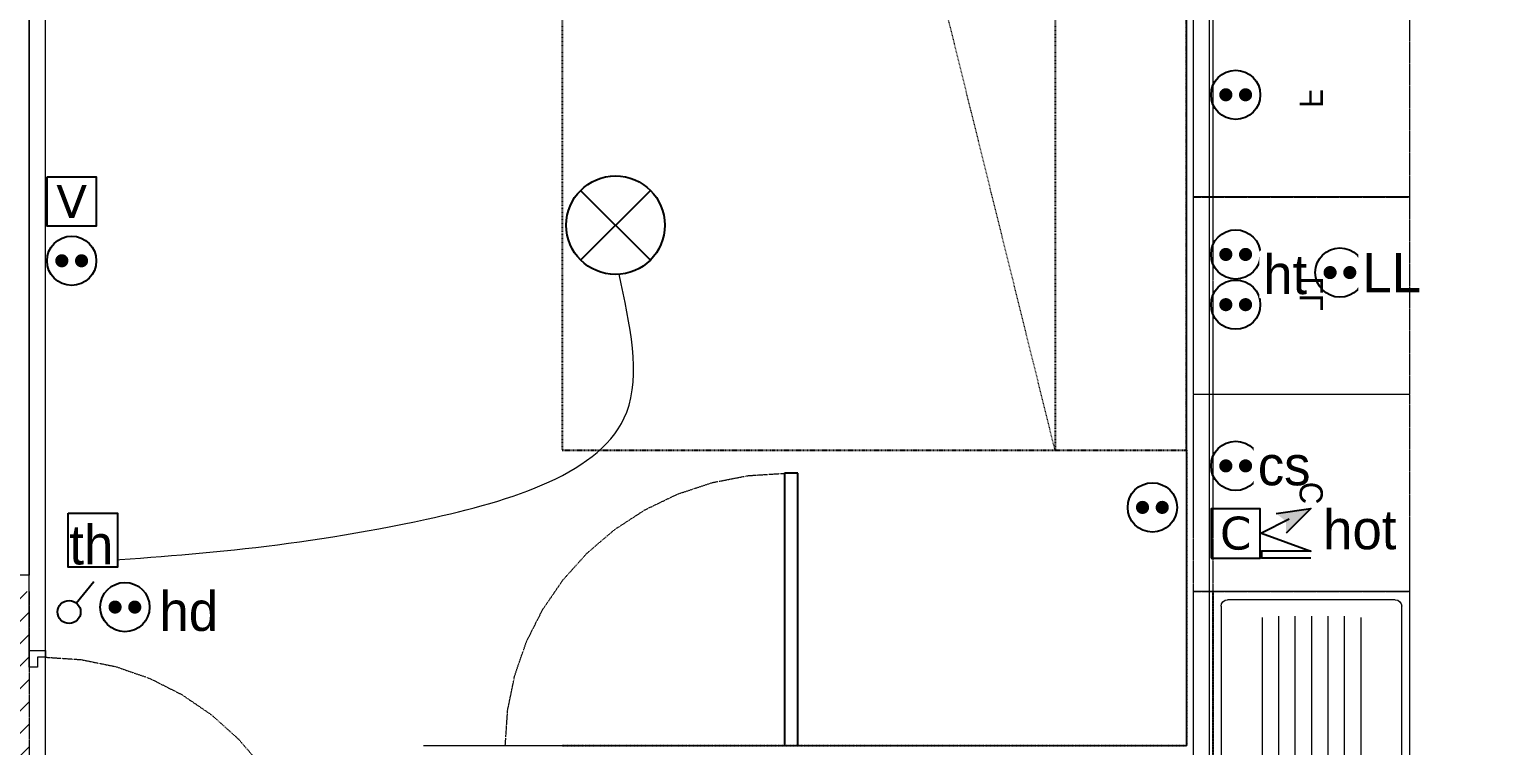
# Model space of a CAD drawing. Header units: centimetres. Extents: x 1724 to 19617, y -6503 to 8072.
# Drawn here: x 6576.3 to 7019.4, y 4560.5 to 4778.7 of the extents above; entities that cross this region are included whole.
import ezdxf

# ---------------------------------------------------------------- set-up
doc = ezdxf.new("R2010")
doc.units = ezdxf.units.CM
for name, pattern in [('Style de ligne -11', [0.347222, 0.20828, -0.138942]), ('Style de ligne -13', [0.147638, 0.098425, -0.049213]), ('Style de ligne -18', [0.164042, 0.054681, -0.109361]), ('VW-01', [0.41656, 0.20828, -0.20828])]:
    doc.linetypes.add(name, pattern=pattern)
for name, color, linetype in [('B aménagement intérieur', 252, 'Continuous'), ('B faience', 252, 'Style de ligne -11'), ('B Faux plafonds_Hatch', 252, 'Continuous'), ('B Général', 252, 'Continuous'), ('D SURFACES-shab', 252, 'Continuous'), ('prlm-ELEC-CFA', 10, 'Continuous'), ('prlm-ELEC-CFO', 1, 'Continuous')]:
    doc.layers.add(name, color=color, linetype=linetype)
doc.styles.add('Eurostile', font='Eurosti.TTF')
doc.styles.add('prlm-elec-cfa', font='comic.ttf', dxfattribs={"height": 12})
doc.styles.add('prlm-elec-cfo', font='comic.ttf', dxfattribs={"height": 12})
doc.styles.get("Standard").update_dxf_attribs({"font": 'isocp.shx', "height": 15})

# ---------------------------------------------------------------- blocks, each defined once
blk = doc.blocks.new('xi.PTCE')
at = {"layer": 'prlm-ELEC-CFO', "color": 0}
for points in [[(-10.61, 10.61), (10.61, -10.61)], [(10.61, 10.61), (-10.61, -10.61)]]:
    blk.add_lwpolyline(points, dxfattribs=at)
at = {"layer": 'prlm-ELEC-CFO', "color": 0, "linetype": 'ByBlock'}
blk.add_circle((0, 0), 15, dxfattribs=at)
blk = doc.blocks.new('xi.SA')
at = {"layer": 'prlm-ELEC-CFO', "color": 0}
blk.add_lwpolyline([(0.2, -1.28), (5.5, 5.28)], dxfattribs=at)
blk.add_circle((-2, -4), 3.5, dxfattribs=at)
blk = doc.blocks.new('xi.PCHD')
at = {"color": 0, "lineweight": 5}
blk.add_wipeout([(-7.5, -7.5), (7.5, -7.5), (7.5, 7.5), (-7.5, 7.5)], dxfattribs=at).dxf.layer = 'prlm-ELEC-CFO'
at = {"layer": 'prlm-ELEC-CFO', "color": 0, "linetype": 'ByBlock', "lineweight": 5, "const_width": 2}
for points in [[(-4, 0, 1), (-2, 0, 1)], [(2, 0, 1), (4, 0, 1)]]:
    blk.add_lwpolyline(points, format="xyb", close=True, dxfattribs=at)
at = {"layer": 'prlm-ELEC-CFO', "color": 0, "linetype": 'ByBlock', "lineweight": -2}
blk.add_circle((0, 0), 7.5, dxfattribs=at)
blk = doc.blocks.new('xi.PC')
at = {"color": 0, "lineweight": 5}
blk.add_wipeout([(-7.5, -7.5), (7.5, -7.5), (7.5, 7.5), (-7.5, 7.5)], dxfattribs=at).dxf.layer = 'prlm-ELEC-CFO'
at = {"layer": 'prlm-ELEC-CFO', "color": 0, "linetype": 'ByBlock', "lineweight": 5, "const_width": 2}
for points in [[(-4, 0, 1), (-2, 0, 1)], [(2, 0, 1), (4, 0, 1)]]:
    blk.add_lwpolyline(points, format="xyb", close=True, dxfattribs=at)
at = {"layer": 'prlm-ELEC-CFO', "color": 0, "linetype": 'ByBlock', "lineweight": -2}
blk.add_circle((0, 0), 7.5, dxfattribs=at)
blk = doc.blocks.new('xi.TV')
at = {"layer": 'prlm-ELEC-CFA', "color": 0, "linetype": 'ByBlock', "lineweight": -2, "flags": 128}
blk.add_lwpolyline([(-7.5, 7.5), (7.5, 7.5), (7.5, -7.5), (-7.5, -7.5)], close=True, dxfattribs=at)
at = {"layer": 'prlm-ELEC-CFA', "color": 0, "linetype": 'ByBlock', "insert": (0, 0), "char_height": 10, "width": 11.36, "attachment_point": 5}
blk.add_mtext('{\\fVerdana|b0|i0|c0|p34;V}', dxfattribs=at)
blk = doc.blocks.new('xi.PCHT')
at = {"color": 0, "lineweight": 5}
blk.add_wipeout([(-7.5, -7.5), (7.5, -7.5), (7.5, 7.5), (-7.5, 7.5)], dxfattribs=at).dxf.layer = 'prlm-ELEC-CFO'
at = {"layer": 'prlm-ELEC-CFO', "color": 0, "linetype": 'ByBlock', "lineweight": 5, "const_width": 2}
for points in [[(-4, 0, 1), (-2, 0, 1)], [(2, 0, 1), (4, 0, 1)]]:
    blk.add_lwpolyline(points, format="xyb", close=True, dxfattribs=at)
at = {"layer": 'prlm-ELEC-CFO', "color": 0, "linetype": 'ByBlock', "lineweight": -2}
blk.add_circle((0, 0), 7.5, dxfattribs=at)
blk = doc.blocks.new('xi.SF32')
at = {"layer": 'prlm-ELEC-CFO', "color": 0, "flags": 128}
blk.add_lwpolyline([(-7.5, -7.5), (7.5, -7.5), (7.5, 7.5), (-7.5, 7.5)], close=True, dxfattribs=at)
at = {"layer": 'prlm-ELEC-CFO', "color": 0, "linetype": 'ByBlock', "insert": (0, 0), "char_height": 10, "width": 11.36, "attachment_point": 5}
blk.add_mtext('{\\fVerdana|b0|i0|c0|p34;C}', dxfattribs=at)
blk = doc.blocks.new('xi.PCS')
at = {"color": 0, "lineweight": 5}
blk.add_wipeout([(-7.5, -7.5), (7.5, -7.5), (7.5, 7.5), (-7.5, 7.5)], dxfattribs=at).dxf.layer = 'prlm-ELEC-CFO'
at = {"layer": 'prlm-ELEC-CFO', "color": 0, "linetype": 'ByBlock', "lineweight": 5, "const_width": 2}
for points in [[(-4, 0, 1), (-2, 0, 1)], [(2, 0, 1), (4, 0, 1)]]:
    blk.add_lwpolyline(points, format="xyb", close=True, dxfattribs=at)
at = {"layer": 'prlm-ELEC-CFO', "color": 0, "linetype": 'ByBlock', "lineweight": -2}
blk.add_circle((0, 0), 7.5, dxfattribs=at)
blk = doc.blocks.new('xi.LL')
at = {"color": 0, "lineweight": 5}
blk.add_wipeout([(-7.5, -7.5), (7.5, -7.5), (7.5, 7.5), (-7.5, 7.5)], dxfattribs=at).dxf.layer = 'prlm-ELEC-CFO'
at = {"layer": 'prlm-ELEC-CFO', "color": 0, "linetype": 'ByBlock', "lineweight": 5, "const_width": 2}
for points in [[(-4, 0, 1), (-2, 0, 1)], [(2, 0, 1), (4, 0, 1)]]:
    blk.add_lwpolyline(points, format="xyb", close=True, dxfattribs=at)
at = {"layer": 'prlm-ELEC-CFO', "color": 0, "linetype": 'ByBlock', "lineweight": -2}
blk.add_circle((0, 0), 7.5, dxfattribs=at)
blk = doc.blocks.new('xi.hot')
at = {"layer": 'prlm-ELEC-CFO', "lineweight": 5}
blk.add_hatch(color=0, dxfattribs=at).paths.add_polyline_path([(-3, 6), (-0.1, 3.7), (0, 0), (7.5, 7.5)])
at = {"layer": 'prlm-ELEC-CFO', "color": 0}
for points in [[(-3, 6), (7.5, 7.5), (0, 0)], [(0.95, 4.23), (-7.5, 0), (7.5, -5.5), (-7.5, -5.5), (-7.5, -7.5), (7.5, -7.5)]]:
    blk.add_lwpolyline(points, dxfattribs=at)
blk = doc.blocks.new('Cuisson')
at = {"layer": 'B Général', "color": 7, "linetype": 'Style de ligne -13', "lineweight": 5, "flags": 128}
blk.add_lwpolyline([(-30, 30), (-30, 36), (30, 36), (30, 30)], dxfattribs=at)
blk.add_lwpolyline([(-30, 30), (30, 30), (30, -30), (-30, -30)], close=True, dxfattribs=at)
at = {"layer": 'B Général', "color": 7, "insert": (0, 0), "char_height": 7.05, "attachment_point": 5, "line_spacing_factor": 0.895453, "style": 'Eurostile'}
blk.add_mtext('C', dxfattribs=at)
blk = doc.blocks.new('Evier 120.60 RSH')
at = {"layer": 'B Général', "color": 7, "linetype": 'Continuous', "lineweight": 5}
for p, q in [((-55.5, -2.5), (55.5, -2.5)), ((-57.5, -55.5), (-57.5, -4.5)), ((2, -7.53), (51.79, -7.53)), ((57.5, -4.5), (57.5, -55.5)), ((0, -50.5), (0, -9.53)), ((18.98, -10), (18.98, -10)), ((53.79, -9.53), (53.79, -50.5)), ((-52.12, -15), (-7.88, -15)), ((-52.5, -20), (-7.5, -20)), ((-52.5, -25), (-7.5, -25)), ((-52.5, -30), (-7.5, -30)), ((-52.5, -35), (-7.5, -35)), ((-52.5, -40), (-7.5, -40)), ((25.65, -43.33), (25.65, -43.33)), ((-52.12, -45), (-7.88, -45)), ((51.79, -52.5), (2, -52.5)), ((9.17, -50), (9.17, -50)), ((55.5, -57.5), (-55.5, -57.5))]:
    blk.add_line(p, q, dxfattribs=at)
at = {"layer": 'B Général', "color": 7, "linetype": 'Continuous', "lineweight": 5, "flags": 128}
blk.add_lwpolyline([(-60, 0), (-60, 6), (60, 6), (60, 0)], dxfattribs=at)
blk.add_lwpolyline([(-60, 0), (60, 0), (60, -60), (-60, -60)], close=True, dxfattribs=at)
for points in [[(25.65, -12), (25.65, -48, -0.414212), (23.65, -50), (4.5, -50, -0.198914), (3.09, -49.41, -0.198914), (2.5, -48), (2.5, -12, -0.414214), (4.5, -10)], [(25.65, -12, 0.414212), (23.65, -10), (4.45, -10)], [(28.15, -12), (28.15, -48, 0.414212), (30.15, -50), (49.29, -50, 0.198914), (50.71, -49.41, 0.198914), (51.29, -48), (51.29, -12, 0.414214), (49.29, -10)], [(28.15, -12, -0.414212), (30.15, -10), (49.34, -10)]]:
    blk.add_lwpolyline(points, format="xyb", dxfattribs=at)
at = {"layer": 'B Général', "color": 7, "linetype": 'Continuous', "lineweight": 5}
for centre, start, end in [((-55.5, -4.5), 90, 180), ((55.5, -4.5), 0, 90), ((2, -9.53), 90, 180), ((51.79, -9.53), 0, 90), ((2, -50.5), 180, 270), ((51.79, -50.5), 270, 0), ((-55.5, -55.5), 180, 270), ((55.5, -55.5), 270, 0)]:
    blk.add_arc(centre, 2, start, end, dxfattribs=at)
for centre in [(18.15, -17), (35.65, -17)]:
    blk.add_ellipse(centre, major_axis=(3.54, 0), ratio=1, dxfattribs=at)
blk = doc.blocks.new('Frigo')
at = {"layer": 'B Général', "color": 7, "linetype": 'Style de ligne -13', "lineweight": 5, "flags": 128}
blk.add_lwpolyline([(-30, 30), (30, 30), (30, -30), (-30, -30)], close=True, dxfattribs=at)
blk.add_lwpolyline([(30, -30), (30, -36), (-30, -36), (-30, -30)], dxfattribs=at)
at = {"layer": 'B Général', "color": 7, "insert": (0, 0), "char_height": 7.05, "attachment_point": 5, "line_spacing_factor": 0.895453, "style": 'Eurostile'}
blk.add_mtext('F', dxfattribs=at)
blk = doc.blocks.new('Lave Linge')
at = {"layer": 'B Général', "color": 7, "linetype": 'Style de ligne -13', "lineweight": 5, "flags": 128}
blk.add_lwpolyline([(-29.47, 30), (-29.47, 36), (30.53, 36), (30.53, 30)], dxfattribs=at)
blk.add_lwpolyline([(-29.47, 30), (30.53, 30), (30.53, -30), (-29.47, -30)], close=True, dxfattribs=at)
at = {"layer": 'B Général', "color": 7, "insert": (0, 0), "char_height": 7.049, "attachment_point": 5, "line_spacing_factor": 0.895453, "style": 'Eurostile'}
blk.add_mtext('LL', dxfattribs=at)
blk = doc.blocks.new('Groupe-46-1')
at = {"layer": 'B Général', "color": 7, "linetype": 'VW-01', "lineweight": 5}
blk.add_line((70, -114.99), (-70, -80.35), dxfattribs=at)
at = {"layer": 'B Général', "linetype": 'VW-01', "flags": 128}
for points in [[(-70, 35), (70, 35), (70, -155), (-70, -155)], [(-70, -114.99), (70, -114.99), (70, -155), (-70, -155)]]:
    blk.add_lwpolyline(points, close=True, dxfattribs=at)

msp = doc.modelspace()

# ---------------------------------------------------------------- linework, layer by layer
at = {"layer": 'B aménagement intérieur', "color": 7, "linetype": 'Style de ligne -13', "lineweight": 5}
for p, q in [((6576.31, 4607.45), (6576.313, 4607.449)), ((6576.313, 4607.449), (6576.313, 4417.451))]:
    msp.add_line(p, q, dxfattribs=at)
at = {"layer": 'B faience'}
msp.add_line((6936.578, 4607.321), (6936.578, 4425.449), dxfattribs=at)
at = {"layer": 'B Général', "color": 7, "linetype": 'Continuous', "lineweight": 13}
msp.add_line((6576.313, 4589.452), (6576.313, 4880.451), dxfattribs=at)
at = {"layer": 'B Général', "color": 7, "linetype": 'Continuous', "lineweight": 5}
for p, q in [((6576.313, 4589.452), (6576.313, 4880.451)), ((6928.578, 4560.451), (6928.578, 4880.451)), ((6576.313, 4589.452), (6581.313, 4589.452))]:
    msp.add_line(p, q, dxfattribs=at)
at = {"layer": 'B Général', "color": 154, "linetype": 'VW-01'}
for p, q in [((6738.578, 4790.451), (6738.578, 4650.451)), ((6738.578, 4650.451), (6928.578, 4650.451)), ((6928.578, 4650.451), (6928.578, 4560.451)), ((6928.578, 4560.451), (6738.578, 4560.451))]:
    msp.add_line(p, q, dxfattribs=at)
at = {"layer": 'B Général', "linetype": 'Style de ligne -18', "lineweight": 5}
for p, q in [((6795.132, 4642.741), (6806.226, 4643.451)), ((6773.698, 4637.133), (6784.227, 4640.623)), ((6784.227, 4640.623), (6795.132, 4642.741)), ((6763.726, 4632.331), (6773.698, 4637.133)), ((6754.482, 4626.299), (6763.726, 4632.331)), ((6746.122, 4619.141), (6754.482, 4626.299)), ((6738.791, 4610.978), (6746.122, 4619.141)), ((6732.614, 4601.951), (6738.791, 4610.978)), ((6727.697, 4592.214), (6732.614, 4601.951)), ((6724.123, 4581.933), (6727.697, 4592.214)), ((6581.313, 4587.452), (6592.147, 4586.725)), ((6592.147, 4586.725), (6602.795, 4584.556)), ((6602.795, 4584.556), (6613.076, 4580.982)), ((6721.954, 4571.285), (6724.123, 4581.933)), ((6613.076, 4580.982), (6622.813, 4576.064)), ((6622.813, 4576.064), (6631.84, 4569.887)), ((6631.84, 4569.887), (6640.003, 4562.556)), ((6721.226, 4560.451), (6721.954, 4571.285)), ((6640.003, 4562.556), (6647.162, 4554.197))]:
    msp.add_line(p, q, dxfattribs=at)
at = {"layer": 'B Général'}
for p, q in [((6810.226, 4643.451), (6806.226, 4643.451)), ((6806.226, 4643.451), (6806.226, 4560.451)), ((6810.226, 4560.451), (6810.226, 4643.451))]:
    msp.add_line(p, q, dxfattribs=at)
at = {"layer": 'B Général', "color": 7, "linetype": 'Continuous', "lineweight": 5, "flags": 128}
msp.add_lwpolyline([(6581.313, 4589.452), (6581.313, 4587.452), (6578.813, 4587.452), (6578.813, 4584.452), (6576.313, 4584.452), (6576.313, 4589.452), (6576.313, 4589.452), (6576.313, 4589.452), (6580.599, 4589.452), (6580.599, 4589.452)], close=True, dxfattribs=at)
at = {"layer": 'D SURFACES-shab', "lineweight": 18}
for p, q in [((6576.313, 4880.451), (6576.313, 4612.45)), ((6928.578, 4880.451), (6928.578, 4560.451)), ((6576.313, 4612.45), (6225.934, 4612.45)), ((6928.578, 4560.451), (6696.313, 4560.451))]:
    msp.add_line(p, q, dxfattribs=at)
at = {"layer": 'prlm-ELEC-CFO', "lineweight": 13}
for points in [[(6591.455, 4616.313), (6697.301, 4629.504), (6758.181, 4662.025), (6755.864, 4704.034)], [(6992.836, 4412.304), (7039.903, 4426.807), (7061.15, 4641.931)]]:
    msp.add_spline(points, degree=3, dxfattribs=at)

# ---------------------------------------------------------------- block references
at = {"layer": 'B Général', "extrusion": (0, 0, -1), "zscale": -1, "rotation": 270}
msp.add_blockref('Groupe-46-1', (-6773.578, 4720.451), dxfattribs=at)
at = {"layer": 'B Général', "color": 7, "extrusion": (0, 0, -1), "zscale": -1, "rotation": 270}
msp.add_blockref('Evier 120.60 RSH', (-6936.578, 4547.449), dxfattribs=at)
at = {"layer": 'prlm-ELEC-CFA'}
msp.add_blockref('xi.TV', (6589.268, 4726.232), dxfattribs=at)
at = {"layer": 'prlm-ELEC-CFO'}
for name, p in [('xi.PC', (6943.532, 4758.697)), ('xi.PTCE', (6754.784, 4718.995)), ('xi.PCHT', (6943.532, 4710.095)), ('xi.PCS', (6943.532, 4645.713)), ('xi.PC', (6918.174, 4633.073)), ('xi.SF32', (6943.532, 4625.144)), ('xi.hot', (6958.878, 4625.213)), ('xi.SA', (6590.476, 4605.226))]:
    msp.add_blockref(name, p, dxfattribs=at)

# ---------------------------------------------------------------- next in the draw order: block references
at = {"layer": 'B Général', "color": 7, "extrusion": (0, 0, -1), "zscale": -1, "rotation": 90}
msp.add_blockref('Frigo', (-6966.578, 4757.578), dxfattribs=at)
at = {"layer": 'prlm-ELEC-CFO'}
for name, p in [('xi.PC', (6589.268, 4708.159)), ('xi.PCHT', (6943.532, 4694.801)), ('xi.PCHD', (6605.473, 4602.715))]:
    msp.add_blockref(name, p, dxfattribs=at)

# ---------------------------------------------------------------- next in the draw order: texts
at = {"layer": 'prlm-ELEC-CFO', "lineweight": 20, "char_height": 12, "line_spacing_factor": 0.8, "bg_fill": 3, "bg_fill_color": 256, "bg_fill_transparency": 0}
for s, insert, attachment_point, style, box_fill_scale in [('cs', (6958.277, 4645.713), 5, 'prlm-elec-cfo', 1.1), ('hot', (6981.304, 4632.32), 2, 'prlm-elec-cfo', 0.95), ('th', (6595.244, 4621.623), 5, 'prlm-elec-cfa', 1.1)]:
    msp.add_mtext(s, dxfattribs=dict(at, insert=insert, attachment_point=attachment_point, style=style, box_fill_scale=box_fill_scale))

# ---------------------------------------------------------------- next in the draw order: linework, layer by layer
at = {"layer": 'B Général', "color": 7, "linetype": 'Continuous', "lineweight": 13}
msp.add_line((6581.313, 4589.452), (6581.313, 4880.451), dxfattribs=at)
at = {"layer": 'B Général', "color": 7, "linetype": 'Continuous', "lineweight": 5}
for p, q in [((6581.313, 4589.452), (6581.313, 4880.451)), ((6935.578, 4560.451), (6935.578, 4880.451))]:
    msp.add_line(p, q, dxfattribs=at)
at = {"layer": 'D SURFACES-shab', "lineweight": 18}
for p, q in [((6581.313, 4491.452), (6581.313, 4880.451)), ((6935.578, 4425.449), (6935.578, 4880.451))]:
    msp.add_line(p, q, dxfattribs=at)
at = {"layer": 'prlm-ELEC-CFO'}
msp.add_lwpolyline([(6588.202, 4631.338), (6603.17, 4631.338), (6603.17, 4614.887), (6588.202, 4614.887)], close=True, dxfattribs=at)

# ---------------------------------------------------------------- next in the draw order: block references
at = {"layer": 'B Général', "color": 7, "extrusion": (0, 0, -1), "zscale": -1, "rotation": 270}
msp.add_blockref('Cuisson', (-6966.578, 4637.449), dxfattribs=at)

# ---------------------------------------------------------------- next in the draw order: texts
at = {"layer": 'prlm-ELEC-CFO', "lineweight": 20, "char_height": 12, "attachment_point": 5, "line_spacing_factor": 0.8, "style": 'prlm-elec-cfo', "bg_fill": 3, "box_fill_scale": 1.1, "bg_fill_color": 256, "bg_fill_transparency": 0}
for s, insert in [('ht', (6958.608, 4703.939)), ('hd', (6624.898, 4601.376))]:
    msp.add_mtext(s, dxfattribs=dict(at, insert=insert))

# ---------------------------------------------------------------- next in the draw order: hatches: boundary and pattern name
at = {"layer": 'B Faux plafonds_Hatch', "linetype": 'Continuous', "lineweight": 5, "true_color": 0xaaaaaa}
h = msp.add_hatch(dxfattribs=at)
h.set_pattern_fill('F_P__SOFFITE', color=253, style=0, pattern_type=2)
h.set_pattern_definition([(45, (0, 0.2205), (-3.5277778, 3.3072917), [])])
h.paths.add_polyline_path([(6928.578, 4371.124), (6928.578, 4297.303), (6456.313, 4297.303), (6456.313, 4607.45), (6576.31, 4607.45), (6576.313, 4607.449), (6576.313, 4417.451), (6611.308, 4417.451), (6611.307, 4486.452), (6696.313, 4486.452), (6696.313, 4390.451), (6852.934, 4390.451), (6852.824, 4468.451), (6928.578, 4468.451), (6928.687, 4371.124)])

# ---------------------------------------------------------------- next in the draw order: block references
at = {"layer": 'prlm-ELEC-CFO'}
msp.add_blockref('xi.LL', (6975.262, 4704.575), dxfattribs=at)

# ---------------------------------------------------------------- next in the draw order: texts
at = {"layer": 'prlm-ELEC-CFO', "lineweight": 20, "insert": (6991.009, 4704.575), "char_height": 12, "attachment_point": 5, "line_spacing_factor": 0.8, "style": 'prlm-elec-cfo', "bg_fill": 3, "box_fill_scale": 1.1, "bg_fill_color": 256, "bg_fill_transparency": 0}
msp.add_mtext('LL', dxfattribs=at)

# ---------------------------------------------------------------- next in the draw order: block references
at = {"layer": 'B Général', "color": 7, "extrusion": (0, 0, -1), "zscale": -1, "rotation": 270}
msp.add_blockref('Lave Linge', (-6966.578, 4698.111), dxfattribs=at)

doc.saveas('drawing.dxf')
